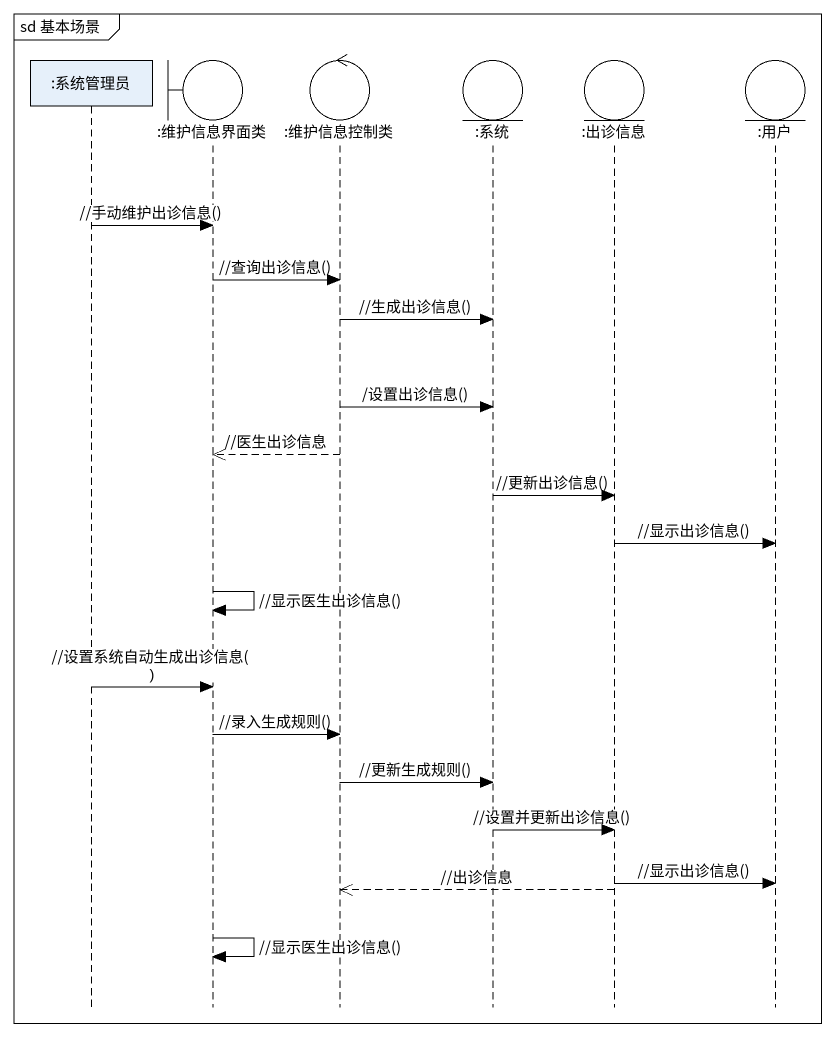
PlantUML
@startuml
mainframe sd 基本场景
hide footbox
participant ":系统管理员" as 系统管理员
boundary ":维护信息界面类" as 维护信息界面类
control ":维护信息控制类" as 维护信息控制类
entity ":系统" as 系统
entity ":出诊信息" as 出诊信息
entity ":用户" as 用户

系统管理员 -> 维护信息界面类 : //手动维护出诊信息()
维护信息界面类 -> 维护信息控制类 : //查询出诊信息()
维护信息控制类 -> 系统 : //生成出诊信息()
维护信息控制类 -> 系统 : /设置出诊信息()
维护信息控制类 -->> 维护信息界面类 : //医生出诊信息
系统 -> 出诊信息 : //更新出诊信息()
出诊信息 -> 用户 : //显示出诊信息()
维护信息界面类 -> 维护信息界面类 : //显示医生出诊信息()
系统管理员 -> 维护信息界面类 : //设置系统自动生成出诊信息()
维护信息界面类 -> 维护信息控制类 : //录入生成规则()
维护信息控制类 -> 系统 : //更新生成规则()
系统 -> 出诊信息 : //设置并更新出诊信息()
出诊信息 -> 用户 : //显示出诊信息()
出诊信息 -->> 维护信息控制类 : //出诊信息
维护信息界面类 -> 维护信息界面类 : //显示医生出诊信息()
@enduml
